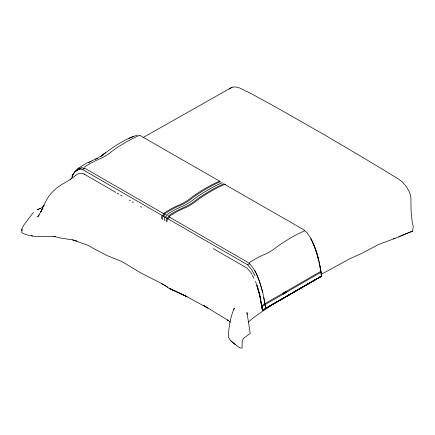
<?xml version="1.0" encoding="UTF-8"?>
<svg xmlns="http://www.w3.org/2000/svg" width="435" height="435" viewBox="0 0 435 435"><rect width="100%" height="100%" fill="white"/><g stroke="black" fill="none" stroke-linecap="round" stroke-linejoin="round"><path stroke-width="0.65" d="M22.022 229.044L21.761 232.654C31.956 238.288 44.37 236.042 55.577 236.722M320.976 274.49L349.479 258.912L362.219 253.148L378.749 244.416L397.878 237.303L412.592 231.143L413.25 226.668L412.07 221.04L411.075 210.73L410.89 197.055L409.514 192.172L406.399 186.718L402.375 181.884L398.275 178.883L364.97 158.715L323.265 134.132L277.312 107.951L252.246 94.194L239.87 88.082L235.906 86.918L232.116 87.196L143.398 137.368M233.938 309.209L234.334 307.947C230.322 317.36 228.614 327.196 228.353 337.337L230.952 340.958L235.525 344.727L239.957 347.913L242.088 348.082L242.164 341.442L243.366 338.468L250.217 333.428L246.971 312.488L247.053 314.385M70.089 179.824L70.214 179.486M70.845 179.171L71.4 178.013M72.264 176.088L73.14 174.261M42.978 208.001L40.732 211.948L42.037 209.762M320.628 276.693L321.655 276.013C319.839 263.175 317.131 250.179 310.981 238.646M71.819 176.197L73.374 173.712M73.075 174.527L74.657 172.004L78.137 168.579M73.118 174.701L74.668 172.102L78.142 168.682M71.465 178.383L72.971 175.985M33.375 212.383L23.952 224.9L21.75 229L21.978 230.925M39.373 214.836L37.606 216.973C43.331 208.773 45.474 198.382 53.037 191.416C59.269 184.527 68.54 181.732 75.44 175.599M74.695 172.189L78.164 168.775M320.562 276.682A377.275 18.982 -32 0 0 293.799 292.13A207.049 10.418 -32 0 1 282.418 298.714L262.316 310.454L320.443 276.888L262.919 310.073L263.479 309.687M44.365 205.162L41.14 208.186L37.105 209.692L40.765 208.349M248.39 322.112C256.041 314.771 265.54 309.954 273.735 303.32M104.808 153.289L102.693 155.029C113.187 146.764 124.829 139.097 137.58 135.029M75.043 171.754L81.383 167.698M75.685 175.522C77.887 173.141 81.601 172.401 84.401 174.185M105.542 152.739L100.11 156.649L95.656 159.085L97.505 158.226L87.071 162.962L78.338 168.166M84.047 167.334L84.107 167.285A94.776 56.865 -62 0 1 99.126 159.194A52.445 31.467 -62 0 0 112.377 150.961A162.233 97.342 -62 0 1 139.347 135.388L139.548 135.318M261.952 305.587L261.631 305.734L265.252 303.44A170.389 8.575 -32 0 1 280.069 294.914A93.71 4.714 -32 0 0 293.516 287.122A291.874 14.687 -32 0 1 320.486 271.554L320.769 271.462M262.093 306.55L261.772 306.697L265.388 304.402A170.389 8.575 -32 0 1 280.205 295.876A93.71 4.714 -32 0 0 293.658 288.084A291.874 14.687 -32 0 1 320.622 272.511L321.112 272.261L320.736 272.533M249.271 262.724L249.337 262.675A94.776 52.483 -58.1 0 1 264.311 254.562A52.445 29.042 -58.1 0 0 277.606 246.351A162.233 89.838 -58.1 0 1 304.571 230.784L304.772 230.708M79.507 168.127L78.436 168.91L82.063 167.774L85.94 168.894L164.033 213.889M321.655 276.013L321.166 276.268A291.874 14.687 -32 0 0 294.201 291.836A93.71 4.714 -32 0 1 280.754 299.628A170.389 8.575 -32 0 0 265.932 308.159L265.546 308.41M102.986 155.219L100.474 156.807M229.25 88.996L232.116 87.196M76.799 170.341L78.632 169.487L80.524 169.193L82.454 169.476L84.743 168.149M164.626 213.993L162.108 215.657L161.575 217.293L161.918 218.941M165.534 214.52L163.022 216.179L162.483 217.815L162.826 219.463M167.317 215.548L164.805 217.212L164.267 218.843L164.609 220.496M169.672 216.249L166.589 218.239L166.023 220.284L166.393 221.524M170.009 217.103L167.497 218.767L166.958 220.398L167.143 221.823M82.454 169.476L247.597 264.817L249.886 263.496M280.319 299.965L281.483 299.302A289.683 14.578 -32 0 0 300.493 288.323A248.989 12.528 -32 0 1 320.41 276.818L320.834 276.508L292.652 292.777A143.561 7.221 -32 0 1 280.026 300.068L277.78 301.346A124.41 6.259 -32 0 0 265.698 308.328L263.827 297.426M265.589 308.388L264.823 302.929M88.234 162.842L89.344 162.309M129.016 138.357L130.902 137.476M131.288 137.291L133.17 136.411M89.806 162.092L91.198 161.439M393.256 238.804L395.072 238.081M398.705 236.624L400.521 235.9M401.733 235.417L407.785 232.997M408.389 232.763L412.592 231.143M164.941 214.411L164.941 213.672A94.504 54.56 -60 0 1 179.932 205.57A52.298 30.194 -60 0 0 193.205 197.349A161.766 93.394 -60 0 1 220.175 181.781L220.855 181.988M166.725 215.445L166.725 214.7A94.504 54.56 -60 0 1 181.716 206.603A52.298 30.194 -60 0 0 194.989 198.376A161.766 93.394 -60 0 1 221.959 182.809L222.638 183.015M168.508 216.472L168.508 215.727A94.504 54.56 -60 0 1 183.499 207.631A52.298 30.194 -60 0 0 196.772 199.409A161.766 93.394 -60 0 1 223.742 183.836L224.422 184.043M169.416 217L169.416 216.255A94.504 54.56 -60 0 1 184.407 208.153A52.298 30.194 -60 0 0 197.68 199.931A161.766 93.394 -60 0 1 224.65 184.364L303.179 229.414L307.072 232.785L310.943 238.451M219.941 181.46L219.267 181.254A161.766 93.394 -60 0 0 192.297 196.821A52.298 30.194 -60 0 1 179.024 205.054A94.504 54.56 -60 0 0 164.033 213.145L163.908 213.911M77.055 241.072L72.569 239.859L60.992 238.124L53.326 236.292M31.396 235.536L32.549 235.928M72.569 239.859L88.06 245.291L94.607 249.163L107.842 255.872L121.621 261.419L141.223 273.164L162.163 283.799L167.769 287.1M139.744 135.328L219.659 181.188M230.523 322.27L227.619 319.942L228.44 320.568L203.613 305.446L207.859 308.062L186.762 296.675L169.199 288.323L187.023 296.637L169.199 288.323L161.38 283.43M169.291 217.016L247.259 262.033C252.735 265.665 255.731 272.114 258.276 278.177M84.178 174.103L115.819 192.373M116.993 193.048L118.75 194.064M120.506 195.076L122.268 196.093M129.298 200.154L130.467 200.829M132.229 201.845L133.398 202.52M140.429 206.582L141.603 207.256M213.199 248.592L245.65 267.28L247.461 268.591L250.669 272.245M225.042 184.299L225.33 184.57M171.129 289.085L173.929 290.732M230.952 340.958L235.525 344.727M247.597 264.817L251.419 269.243L255.008 275.659M251.022 272.707L252.044 274.371M310.965 238.891L314.391 246.221L317.202 254.557M310.9 239.168L311.482 240.31M254.834 270.597L256.601 274.175M252.267 275.132L253.926 278.389M312.645 242.594L314.065 245.905M256.623 274.093L259.853 282.516M314.304 246.455L315.853 250.712M258.314 278.041L262.669 292.13L264.763 302.983M255.514 281.374L259.646 294.761L262.463 310.313M316.027 251.289L317.099 254.747M259.869 282.456L261.304 287.209M257.128 285.24L259.782 294.56L262.609 310.204M256.954 285.746L259.565 294.935L262.359 310.389M317.381 255.133L319.817 265.29M317.278 255.323L318.404 259.63M261.321 287.16L262.615 292.222M319.132 262.832L319.698 265.421M319.926 265.894L320.687 270.108M319.915 266.617L320.562 270.211M320.796 270.706L321.574 276.089M320.905 272.424L321.084 273.675M321.269 274.925L321.449 276.176M286.371 291.314A143.561 7.221 -32 0 1 283.016 293.244M286.507 292.271A143.561 7.221 -32 0 1 283.158 294.207"/></g></svg>
